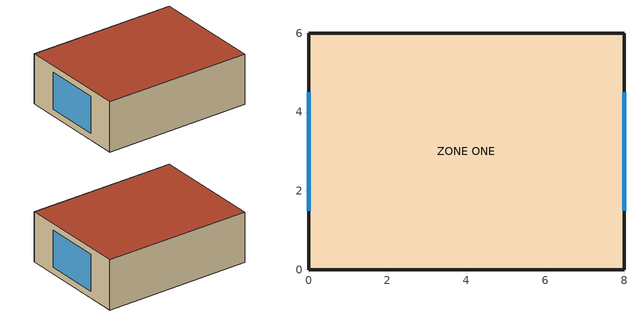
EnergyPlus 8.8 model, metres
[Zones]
ZONE ONE
 floor ground (LTFLOOR): 0,0 0,6 8,6 8,0 z0
 wall outside (LTWALL): 8,6 0,6 0,0 8,0 8,6 z0:2.7
 window (DOUBLE PANE WINDOW): 8,1.5 8,4.5 / 0,4.5 0,1.5 z0.35:2.35
 roof outside (LTROOF): 0,6 0,0 8,0 8,6 z2.7
[Building]
Simple Residential: North Axis {deg}=0; Terrain=Country; Loads Convergence Tolerance Value=0.04; Temperature Convergence Tolerance Value {deltaC}=0.4; Solar Distribution=FullInteriorAndExterior; Minimum Number of Warmup Days=6
[SizingPeriod:DesignDay]
CHICAGO_IL_USA Heating 99.6% Conditions: Month=1; Day of Month=21; Day Type=WinterDesignDay; Maximum Dry-Bulb Temperature {C}=-21.2; Daily Dry-Bulb Temperature Range {deltaC}=0; Humidity Condition Type=Wetbulb; Wetbulb or DewPoint at Maximum Dry-Bulb {C}=-21.2; Barometric Pressure {Pa}=99063.21; Wind Speed {m/s}=4.6; Wind Direction {deg}=270; Rain Indicator=No; Snow Indicator=No; Daylight Saving Time Indicator=No; Solar Model Indicator=ASHRAEClearSky; Sky Clearness=0
[Site:GroundTemperature:BuildingSurface]
18.3, 18.2, 18.3, 18.4, 20.1, 22, 22.3, 22.5, 22.5, 20.7, 18.9, 18.5
[WindowMaterial:Glazing]
CLEAR 6MM: Optical Data Type=SpectralAverage; Thickness {m}=0.006; Solar Transmittance at Normal Incidence=0.775; Front Side Solar Reflectance at Normal Incidence=0.071; Back Side Solar Reflectance at Normal Incidence=0.071; Visible Transmittance at Normal Incidence=0.881; Front Side Visible Reflectance at Normal Incidence=0.08; Back Side Visible Reflectance at Normal Incidence=0.08; Infrared Transmittance at Normal Incidence=0; Front Side Infrared Hemispherical Emissivity=0.84; Back Side Infrared Hemispherical Emissivity=0.84; Conductivity {W/m-K}=0.9
[WindowMaterial:Gas]
AIR 3MM: Gas Type=Air; Thickness {m}=0.0032
[Construction]
DOUBLE PANE WINDOW: CLEAR 6MM, AIR 3MM, CLEAR 6MM
LTWALL: WOOD SIDING-1, FIBERGLASS QUILT-1, PLASTERBOARD-1
LTFLOOR: HF-C5
LTROOF: ROOF DECK, FIBERGLASS QUILT-2, PLASTERBOARD-2
[Material] Thermal Absorptance=0.9
Name | Roughness | Thickness {m} | Conductivity {W/m-K} | Density {kg/m3} | Specific Heat {J/kg-K} | Solar Absorptance | Visible Absorptance
PLASTERBOARD-1 | MediumSmooth | 0.012 | 0.16 | 950 | 840 | 0.6 | 0.6
FIBERGLASS QUILT-1 | Rough | 0.066 | 0.04 | 12 | 840 | 0.6 | 0.6
WOOD SIDING-1 | Rough | 0.009 | 0.14 | 530 | 900 | 0.6 | 0.6
PLASTERBOARD-2 | Rough | 0.01 | 0.16 | 950 | 840 | 0.6 | 0.6
FIBERGLASS QUILT-2 | Rough | 0.1118 | 0.04 | 12 | 840 | 0.6 | 0.6
ROOF DECK | Rough | 0.019 | 0.14 | 530 | 900 | 0.6 | 0.6
HF-C5 | MediumRough | 0.1015 | 1.7296 | 2243 | 837 | 0.65 | 0.65
[Zone]
ZONE ONE: Type=1; Multiplier=1; Ceiling Height {m}=2.7; Volume {m3}=129.6
[HVACTemplate:Thermostat]
Thermostat=ZONE ONE Thermostat; Constant Heating Setpoint {C}=20; Constant Cooling Setpoint {C}, big because not used=1000
[HVACTemplate:Zone:BaseboardHeat]
ZONE ONE: Template Thermostat=ZONE ONE Thermostat; Baseboard Heating Type=Electric; Baseboard Heating Capacity {W}=3000; Outdoor Air Method=flow/person; Outdoor Air Flow Rate per Person {m3/s}=0.00944; Outdoor Air Flow Rate per Zone Floor Area {m3/s-m2}=0; Outdoor Air Flow Rate per Zone {m3/s}=0
[People]
Zone One PEOPLE: Zone or ZoneList=ZONE ONE; Number of People Schedule=Presence Sch; Number of People Calculation Method=people; Number of People=1; Fraction Radiant=0.3; Activity Level Schedule=Activity Sch; Mean Radiant Temperature Calculation Type=zoneaveraged; Work Efficiency Schedule=Work Eff Sch; Clothing Insulation Calculation Method=ClothingInsulationSchedule; Clothing Insulation Schedule=Clothing Sch; Air Velocity Schedule=Air Velo Sch; Thermal Comfort Model 1 Type=FANGER
[EnergyManagementSystem:Sensor]
OutdoorTemp: Environment; Site Outdoor Air Drybulb Temperature
OutdoorHum: Environment; Site Outdoor Air Relative Humidity
OutdoorWindSpeed: Environment; Site Wind Speed
OutdoorWindDir: Environment; Site Wind Direction
OutdoorRain: Environment; Site Rain Status
IndoorTemp: Zone One PEOPLE; Zone Thermal Comfort Operative Temperature
IndoorHum: Zone One PEOPLE; People Air Relative Humidity
BaseboardConsumption: ZONE ONE Baseboard Heat; Baseboard Electric Power
Presence: Presence Sch; Schedule Value
PMV: Zone One PEOPLE; Zone Thermal Comfort Fanger Model PMV
[EnergyManagementSystem:Actuator]
Name | Actuated Component Unique | Actuated Component Type | Actuated Component Control Type
Setpoint | ZONE ONE | Zone Temperature Control | Heating Setpoint
Clothing_Sch_Override | Clothing Sch | Schedule:Constant | Schedule Value
Activity_Sch_Override | Activity Sch | Schedule:Constant | Schedule Value
Presence_Sch_Override | Presence Sch | Schedule:Constant | Schedule Value
[EnergyManagementSystem:ProgramCallingManager]
ExtCtrl-Based Setpoint Manager: AfterPredictorAfterHVACManagers; ExtCtrlBasedSetpointManager
[EnergyManagementSystem:Program]
ExtCtrlBasedSetpointManager: IF WarmupFlag == 0.0; SET tmp_val1 = @ExtCtrlObs 1 DayOfWeek; SET tmp_val1 = @ExtCtrlObs 2 CurrentTime; SET tmp_val1 = @ExtCtrlObs 3 OutdoorTemp; SET tmp_val1 = @ExtCtrlObs 4 OutdoorHum; SET tmp_val1 = @ExtCtrlObs 5 IndoorTemp; SET tmp_val1 = @ExtCtrlObs 6 IndoorHum; SET tmp_val1 = @ExtCtrlObs 7 BaseboardConsumption; SET tmp_val1 = @ExtCtrlObs 8 PMV; SET tmp_val1 = @ExtCtrlObs 9 Presence; SET tmp_val1 = @ExtCtrlAct 0 9; SET Setpoint              = @ExtCtrlAct 1; SET Clothing_Sch_Override = @ExtCtrlAct 2; SET Activity_Sch_Override = @ExtCtrlAct 3; SET Presence_Sch_Override = @ExtCtrlAct 4; ELSE; SET Setpoint = -50; SET Clothing_Sch_Override = 0.5; SET Activity_Sch_Override = 140; SET Presence_Sch_Override = 1; ENDIF
[Schedule:Constant]
Presence Sch: Presence Type Limit, 1
Activity Sch: Activity Type Limit, 131.8
Clothing Sch: Clothing Type Limit, 0.5
[Schedule:Compact]
Work Eff Sch: Through: 12/31, For: AllDays, Until: 24:00, 0
Air Velo Sch: Through: 12/31, For: AllDays, Until: 24:00, 0.1
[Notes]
CHICAGO_IL_USA Heating 99.6%, MaxDB= -21.20 Wind Speed=   4.60 Wind Dir= 270.00
